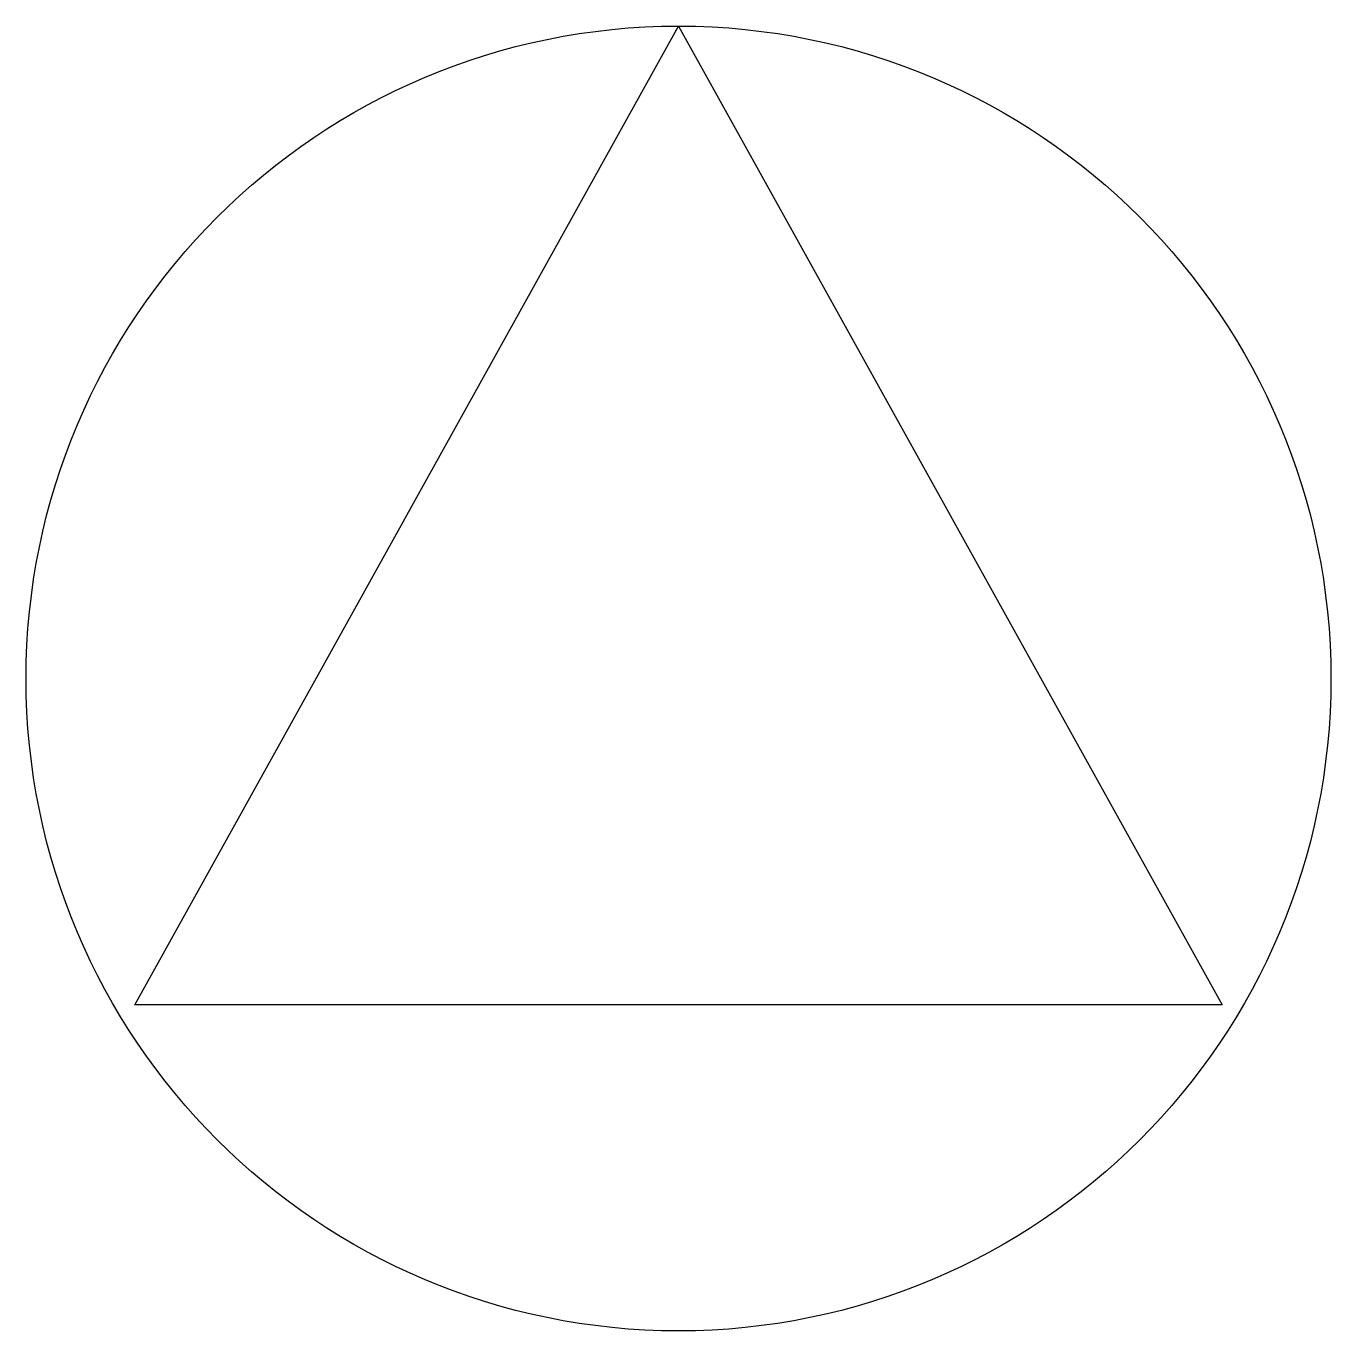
# Model space of a CAD drawing. Extents: x 12.5 to 14, y 5 to 6.5.
import ezdxf

# ---------------------------------------------------------------- set-up
doc = ezdxf.new("R2010")
doc.units = 0

msp = doc.modelspace()

# ---------------------------------------------------------------- linework, layer by layer
for p, q in [((12.625, 5.375), (13.25, 6.5)), ((13.25, 6.5), (13.875, 5.375)), ((13.875, 5.375), (12.625, 5.375))]:
    msp.add_line(p, q)
msp.add_circle((13.25, 5.75), 0.75)

doc.saveas('drawing.dxf')
